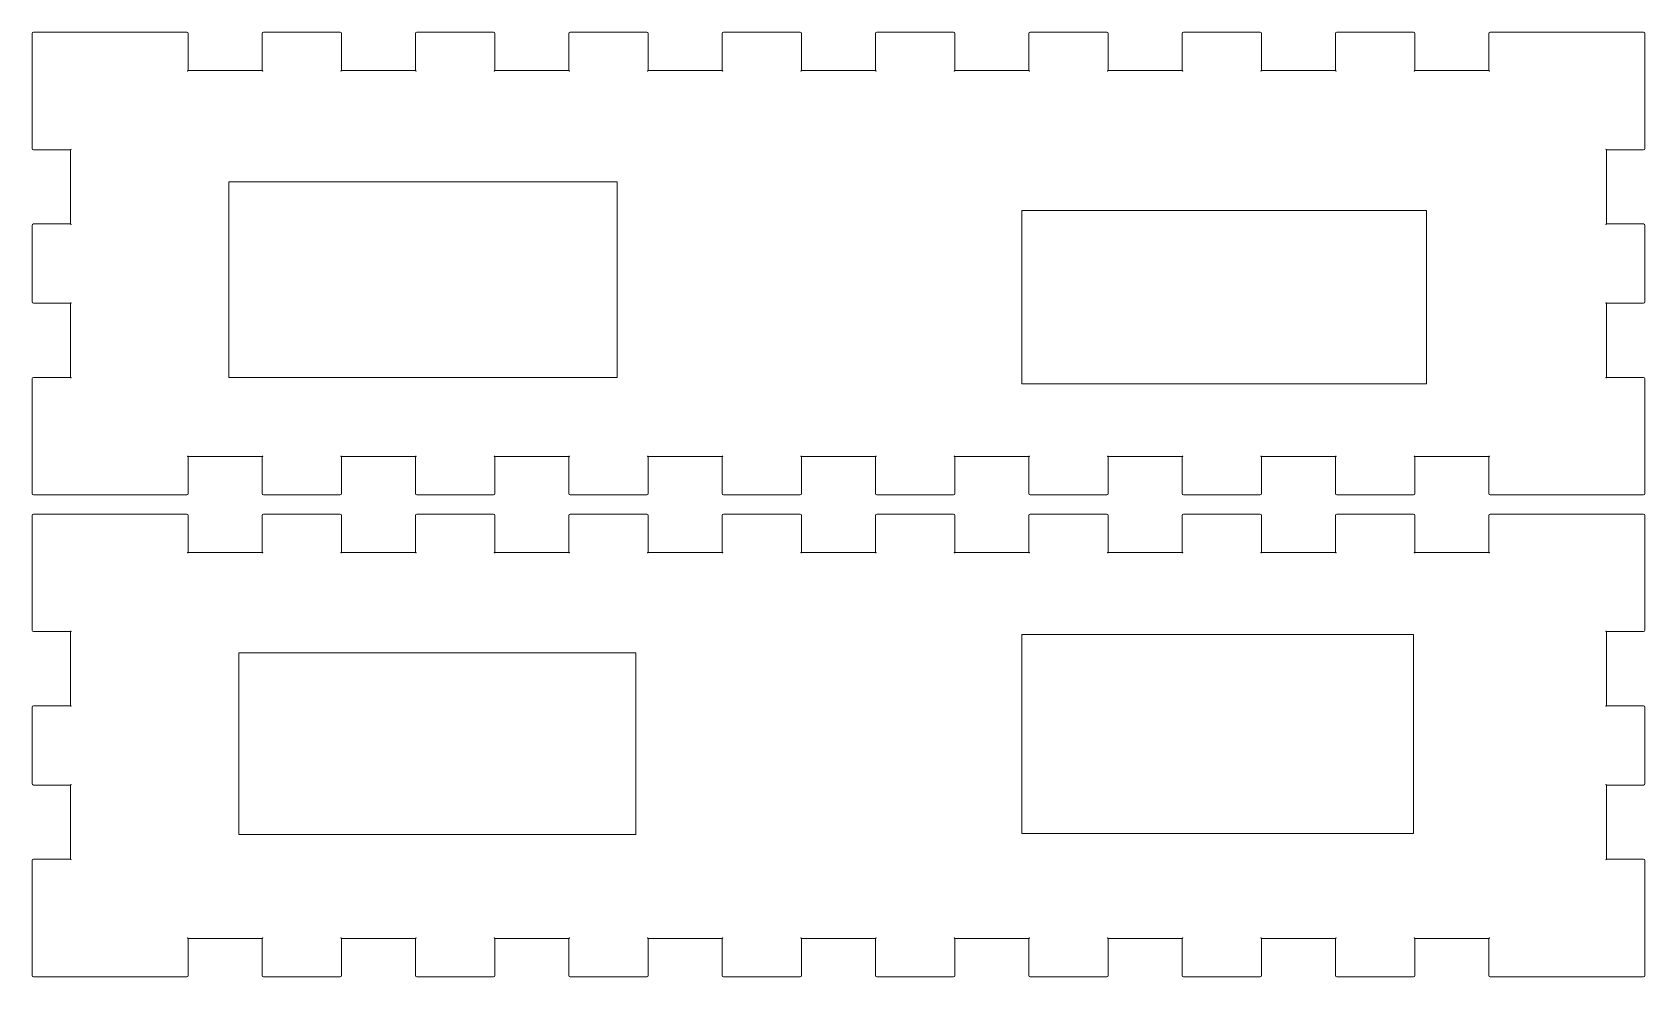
# Model space of a CAD drawing. Header units: millimetres. Extents: x -59 to 195, y -28 to 174.
# Drawn here: x -59.3 to 66.9, y -27.7 to 46.2 of the extents above; entities that cross this region are included whole.
import ezdxf

# ---------------------------------------------------------------- set-up
doc = ezdxf.new("R2010")
doc.units = ezdxf.units.MM
doc.header["$MEASUREMENT"] = 0
doc.layers.add('Layer 1', color=7, linetype='Continuous')

msp = doc.modelspace()

# ---------------------------------------------------------------- linework, layer by layer
at = {"layer": 'Layer 1', "color": 1, "lineweight": 9}
for points in [[(-43.9086, 19.1787), (-13.5282, 19.1787), (-13.5282, 34.4741), (-43.9086, 34.4741), (-43.9086, 19.1787)], [(18.1409, 18.6717), (49.8101, 18.6717), (49.8101, 32.2441), (18.1409, 32.2441), (18.1409, 18.6717)], [(18.1409, -16.5163), (48.8047, -16.5163), (48.8047, -0.9331), (18.1409, -0.9331), (18.1409, -16.5163)], [(-43.146, -16.5889), (-12.061, -16.5889), (-12.061, -2.3687), (-43.146, -2.3687), (-43.146, -16.5889)]]:
    msp.add_lwpolyline(points, close=True, dxfattribs=at)
for points in [[(-56.204, 9.9787), (-56.204, 9.9787), (-47.204, 9.9787), (-47.204, 9.9787), (-47.149, 9.9787), (-47.104, 10.0237), (-47.104, 10.0787), (-47.104, 10.0787), (-47.104, 12.9787), (-47.104, 12.9787), (-47.104, 13.0787), (-47.204, 12.9787), (-47.104, 12.9787), (-47.104, 12.9787), (-41.304, 12.9787), (-41.304, 12.9787), (-41.204, 12.9787), (-41.304, 13.0787), (-41.304, 12.9787), (-41.304, 12.9787), (-41.304, 10.0787), (-41.304, 10.0787), (-41.304, 10.0237), (-41.259, 9.9787), (-41.204, 9.9787), (-41.204, 9.9787), (-35.204, 9.9787), (-35.204, 9.9787), (-35.149, 9.9787), (-35.104, 10.0237), (-35.104, 10.0787), (-35.104, 10.0787), (-35.104, 12.9787), (-35.104, 12.9787), (-35.104, 13.0787), (-35.204, 12.9787), (-35.104, 12.9787), (-35.104, 12.9787), (-29.304, 12.9787), (-29.304, 12.9787), (-29.204, 12.9787), (-29.304, 13.0787), (-29.304, 12.9787), (-29.304, 12.9787), (-29.304, 10.0787), (-29.304, 10.0787), (-29.304, 10.0237), (-29.259, 9.9787), (-29.204, 9.9787), (-29.204, 9.9787), (-23.204, 9.9787), (-23.204, 9.9787), (-23.149, 9.9787), (-23.104, 10.0237), (-23.104, 10.0787), (-23.104, 10.0787), (-23.104, 12.9787), (-23.104, 12.9787), (-23.104, 13.0787), (-23.204, 12.9787), (-23.104, 12.9787), (-23.104, 12.9787), (-17.304, 12.9787), (-17.304, 12.9787), (-17.204, 12.9787), (-17.304, 13.0787), (-17.304, 12.9787), (-17.304, 12.9787), (-17.304, 10.0787), (-17.304, 10.0787), (-17.304, 10.0237), (-17.259, 9.9787), (-17.204, 9.9787), (-17.204, 9.9787), (-11.204, 9.9787), (-11.204, 9.9787), (-11.149, 9.9787), (-11.104, 10.0237), (-11.104, 10.0787), (-11.104, 10.0787), (-11.104, 12.9787), (-11.104, 12.9787), (-11.104, 13.0787), (-11.204, 12.9787), (-11.104, 12.9787), (-11.104, 12.9787), (-5.304, 12.9787), (-5.304, 12.9787), (-5.204, 12.9787), (-5.304, 13.0787), (-5.304, 12.9787), (-5.304, 12.9787), (-5.304, 10.0787), (-5.304, 10.0787), (-5.304, 10.0237), (-5.259, 9.9787), (-5.204, 9.9787), (-5.204, 9.9787), (0.796, 9.9787), (0.796, 9.9787), (0.851, 9.9787), (0.896, 10.0237), (0.896, 10.0787), (0.896, 10.0787), (0.896, 12.9787), (0.896, 12.9787), (0.896, 13.0787), (0.796, 12.9787), (0.896, 12.9787), (0.896, 12.9787), (6.696, 12.9787), (6.696, 12.9787), (6.796, 12.9787), (6.696, 13.0787), (6.696, 12.9787), (6.696, 12.9787), (6.696, 10.0787), (6.696, 10.0787), (6.696, 10.0237), (6.741, 9.9787), (6.796, 9.9787), (6.796, 9.9787), (12.796, 9.9787), (12.796, 9.9787), (12.851, 9.9787), (12.896, 10.0237), (12.896, 10.0787), (12.896, 10.0787), (12.896, 12.9787), (12.896, 12.9787), (12.896, 13.0787), (12.796, 12.9787), (12.896, 12.9787), (12.896, 12.9787), (18.696, 12.9787), (18.696, 12.9787), (18.796, 12.9787), (18.696, 13.0787), (18.696, 12.9787), (18.696, 12.9787), (18.696, 10.0787), (18.696, 10.0787), (18.696, 10.0237), (18.741, 9.9787), (18.796, 9.9787), (18.796, 9.9787), (24.796, 9.9787), (24.796, 9.9787), (24.851, 9.9787), (24.896, 10.0237), (24.896, 10.0787), (24.896, 10.0787), (24.896, 12.9787), (24.896, 12.9787), (24.896, 13.0787), (24.796, 12.9787), (24.896, 12.9787), (24.896, 12.9787), (30.696, 12.9787), (30.696, 12.9787), (30.796, 12.9787), (30.696, 13.0787), (30.696, 12.9787), (30.696, 12.9787), (30.696, 10.0787), (30.696, 10.0787), (30.696, 10.0237), (30.741, 9.9787), (30.796, 9.9787), (30.796, 9.9787), (36.796, 9.9787), (36.796, 9.9787), (36.851, 9.9787), (36.896, 10.0237), (36.896, 10.0787), (36.896, 10.0787), (36.896, 12.9787), (36.896, 12.9787), (36.896, 13.0787), (36.796, 12.9787), (36.896, 12.9787), (36.896, 12.9787), (42.696, 12.9787), (42.696, 12.9787), (42.796, 12.9787), (42.696, 13.0787), (42.696, 12.9787), (42.696, 12.9787), (42.696, 10.0787), (42.696, 10.0787), (42.696, 10.0237), (42.741, 9.9787), (42.796, 9.9787), (42.796, 9.9787), (48.796, 9.9787), (48.796, 9.9787), (48.851, 9.9787), (48.896, 10.0237), (48.896, 10.0787), (48.896, 10.0787), (48.896, 12.9787), (48.896, 12.9787), (48.896, 13.0787), (48.796, 12.9787), (48.896, 12.9787), (48.896, 12.9787), (54.696, 12.9787), (54.696, 12.9787), (54.796, 12.9787), (54.696, 13.0787), (54.696, 12.9787), (54.696, 12.9787), (54.696, 10.0787), (54.696, 10.0787), (54.696, 10.0237), (54.741, 9.9787), (54.796, 9.9787), (54.796, 9.9787), (63.796, 9.9787), (63.796, 9.9787), (63.796, 9.9787), (66.796, 9.9787), (66.796, 9.9787), (66.851, 9.9787), (66.896, 10.0237), (66.896, 10.0787), (66.896, 10.0787), (66.896, 13.0787), (66.896, 13.0787), (66.896, 13.0787), (66.896, 19.0787), (66.896, 19.0787), (66.896, 19.1337), (66.851, 19.1787), (66.796, 19.1787), (66.796, 19.1787), (63.896, 19.1787), (63.896, 19.1787), (63.796, 19.1787), (63.896, 19.0787), (63.896, 19.1787), (63.896, 19.1787), (63.896, 24.9787), (63.896, 24.9787), (63.896, 25.0787), (63.796, 24.9787), (63.896, 24.9787), (63.896, 24.9787), (66.796, 24.9787), (66.796, 24.9787), (66.851, 24.9787), (66.896, 25.0237), (66.896, 25.0787), (66.896, 25.0787), (66.896, 31.0787), (66.896, 31.0787), (66.896, 31.1337), (66.851, 31.1787), (66.796, 31.1787), (66.796, 31.1787), (63.896, 31.1787), (63.896, 31.1787), (63.796, 31.1787), (63.896, 31.0787), (63.896, 31.1787), (63.896, 31.1787), (63.896, 36.9787), (63.896, 36.9787), (63.896, 37.0787), (63.796, 36.9787), (63.896, 36.9787), (63.896, 36.9787), (66.796, 36.9787), (66.796, 36.9787), (66.851, 36.9787), (66.896, 37.0237), (66.896, 37.0787), (66.896, 37.0787), (66.896, 43.0787), (66.896, 43.0787), (66.896, 43.0787), (66.896, 46.0787), (66.896, 46.0787), (66.896, 46.1337), (66.851, 46.1787), (66.796, 46.1787), (66.796, 46.1787), (63.796, 46.1787), (63.796, 46.1787), (63.796, 46.1787), (54.796, 46.1787), (54.796, 46.1787), (54.741, 46.1787), (54.696, 46.1337), (54.696, 46.0787), (54.696, 46.0787), (54.696, 43.1787), (54.696, 43.1787), (54.696, 43.0787), (54.796, 43.1787), (54.696, 43.1787), (54.696, 43.1787), (48.896, 43.1787), (48.896, 43.1787), (48.796, 43.1787), (48.896, 43.0787), (48.896, 43.1787), (48.896, 43.1787), (48.896, 46.0787), (48.896, 46.0787), (48.896, 46.1337), (48.851, 46.1787), (48.796, 46.1787), (48.796, 46.1787), (42.796, 46.1787), (42.796, 46.1787), (42.741, 46.1787), (42.696, 46.1337), (42.696, 46.0787), (42.696, 46.0787), (42.696, 43.1787), (42.696, 43.1787), (42.696, 43.0787), (42.796, 43.1787), (42.696, 43.1787), (42.696, 43.1787), (36.896, 43.1787), (36.896, 43.1787), (36.796, 43.1787), (36.896, 43.0787), (36.896, 43.1787), (36.896, 43.1787), (36.896, 46.0787), (36.896, 46.0787), (36.896, 46.1337), (36.851, 46.1787), (36.796, 46.1787), (36.796, 46.1787), (30.796, 46.1787), (30.796, 46.1787), (30.741, 46.1787), (30.696, 46.1337), (30.696, 46.0787), (30.696, 46.0787), (30.696, 43.1787), (30.696, 43.1787), (30.696, 43.0787), (30.796, 43.1787), (30.696, 43.1787), (30.696, 43.1787), (24.896, 43.1787), (24.896, 43.1787), (24.796, 43.1787), (24.896, 43.0787), (24.896, 43.1787), (24.896, 43.1787), (24.896, 46.0787), (24.896, 46.0787), (24.896, 46.1337), (24.851, 46.1787), (24.796, 46.1787), (24.796, 46.1787), (18.796, 46.1787), (18.796, 46.1787), (18.741, 46.1787), (18.696, 46.1337), (18.696, 46.0787), (18.696, 46.0787), (18.696, 43.1787), (18.696, 43.1787), (18.696, 43.0787), (18.796, 43.1787), (18.696, 43.1787), (18.696, 43.1787), (12.896, 43.1787), (12.896, 43.1787), (12.796, 43.1787), (12.896, 43.0787), (12.896, 43.1787), (12.896, 43.1787), (12.896, 46.0787), (12.896, 46.0787), (12.896, 46.1337), (12.851, 46.1787), (12.796, 46.1787), (12.796, 46.1787), (6.796, 46.1787), (6.796, 46.1787), (6.741, 46.1787), (6.696, 46.1337), (6.696, 46.0787), (6.696, 46.0787), (6.696, 43.1787), (6.696, 43.1787), (6.696, 43.0787), (6.796, 43.1787), (6.696, 43.1787), (6.696, 43.1787), (0.896, 43.1787), (0.896, 43.1787), (0.796, 43.1787), (0.896, 43.0787), (0.896, 43.1787), (0.896, 43.1787), (0.896, 46.0787), (0.896, 46.0787), (0.896, 46.1337), (0.851, 46.1787), (0.796, 46.1787), (0.796, 46.1787), (-5.204, 46.1787), (-5.204, 46.1787), (-5.259, 46.1787), (-5.304, 46.1337), (-5.304, 46.0787), (-5.304, 46.0787), (-5.304, 43.1787), (-5.304, 43.1787), (-5.304, 43.0787), (-5.204, 43.1787), (-5.304, 43.1787), (-5.304, 43.1787), (-11.104, 43.1787), (-11.104, 43.1787), (-11.204, 43.1787), (-11.104, 43.0787), (-11.104, 43.1787), (-11.104, 43.1787), (-11.104, 46.0787), (-11.104, 46.0787), (-11.104, 46.1337), (-11.149, 46.1787), (-11.204, 46.1787), (-11.204, 46.1787), (-17.204, 46.1787), (-17.204, 46.1787), (-17.259, 46.1787), (-17.304, 46.1337), (-17.304, 46.0787), (-17.304, 46.0787), (-17.304, 43.1787), (-17.304, 43.1787), (-17.304, 43.0787), (-17.204, 43.1787), (-17.304, 43.1787), (-17.304, 43.1787), (-23.104, 43.1787), (-23.104, 43.1787), (-23.204, 43.1787), (-23.104, 43.0787), (-23.104, 43.1787), (-23.104, 43.1787), (-23.104, 46.0787), (-23.104, 46.0787), (-23.104, 46.1337), (-23.149, 46.1787), (-23.204, 46.1787), (-23.204, 46.1787), (-29.204, 46.1787), (-29.204, 46.1787), (-29.259, 46.1787), (-29.304, 46.1337), (-29.304, 46.0787), (-29.304, 46.0787), (-29.304, 43.1787), (-29.304, 43.1787), (-29.304, 43.0787), (-29.204, 43.1787), (-29.304, 43.1787), (-29.304, 43.1787), (-35.104, 43.1787), (-35.104, 43.1787), (-35.204, 43.1787), (-35.104, 43.0787), (-35.104, 43.1787), (-35.104, 43.1787), (-35.104, 46.0787), (-35.104, 46.0787), (-35.104, 46.1337), (-35.149, 46.1787), (-35.204, 46.1787), (-35.204, 46.1787), (-41.204, 46.1787), (-41.204, 46.1787), (-41.259, 46.1787), (-41.304, 46.1337), (-41.304, 46.0787), (-41.304, 46.0787), (-41.304, 43.1787), (-41.304, 43.1787), (-41.304, 43.0787), (-41.204, 43.1787), (-41.304, 43.1787), (-41.304, 43.1787), (-47.104, 43.1787), (-47.104, 43.1787), (-47.204, 43.1787), (-47.104, 43.0787), (-47.104, 43.1787), (-47.104, 43.1787), (-47.104, 46.0787), (-47.104, 46.0787), (-47.104, 46.1337), (-47.149, 46.1787), (-47.204, 46.1787), (-47.204, 46.1787), (-56.204, 46.1787), (-56.204, 46.1787), (-56.204, 46.1787), (-59.204, 46.1787), (-59.204, 46.1787), (-59.259, 46.1787), (-59.304, 46.1337), (-59.304, 46.0787), (-59.304, 46.0787), (-59.304, 43.0787), (-59.304, 43.0787), (-59.304, 43.0787), (-59.304, 37.0787), (-59.304, 37.0787), (-59.304, 37.0237), (-59.259, 36.9787), (-59.204, 36.9787), (-59.204, 36.9787), (-56.304, 36.9787), (-56.304, 36.9787), (-56.204, 36.9787), (-56.304, 37.0787), (-56.304, 36.9787), (-56.304, 36.9787), (-56.304, 31.1787), (-56.304, 31.1787), (-56.304, 31.0787), (-56.204, 31.1787), (-56.304, 31.1787), (-56.304, 31.1787), (-59.204, 31.1787), (-59.204, 31.1787), (-59.259, 31.1787), (-59.304, 31.1337), (-59.304, 31.0787), (-59.304, 31.0787), (-59.304, 25.0787), (-59.304, 25.0787), (-59.304, 25.0237), (-59.259, 24.9787), (-59.204, 24.9787), (-59.204, 24.9787), (-56.304, 24.9787), (-56.304, 24.9787), (-56.204, 24.9787), (-56.304, 25.0787), (-56.304, 24.9787), (-56.304, 24.9787), (-56.304, 19.1787), (-56.304, 19.1787), (-56.304, 19.0787), (-56.204, 19.1787), (-56.304, 19.1787), (-56.304, 19.1787), (-59.204, 19.1787), (-59.204, 19.1787), (-59.259, 19.1787), (-59.304, 19.1337), (-59.304, 19.0787), (-59.304, 19.0787), (-59.304, 13.0787), (-59.304, 13.0787), (-59.304, 13.0787), (-59.304, 10.0787), (-59.304, 10.0787), (-59.304, 10.0237), (-59.259, 9.9787), (-59.204, 9.9787), (-59.204, 9.9787), (-56.204, 9.9787), (-56.204, 9.9787)], [(-56.204, -27.7213), (-56.204, -27.7213), (-47.204, -27.7213), (-47.204, -27.7213), (-47.149, -27.7213), (-47.104, -27.6763), (-47.104, -27.6213), (-47.104, -27.6213), (-47.104, -24.7213), (-47.104, -24.7213), (-47.104, -24.6213), (-47.204, -24.7213), (-47.104, -24.7213), (-47.104, -24.7213), (-41.304, -24.7213), (-41.304, -24.7213), (-41.204, -24.7213), (-41.304, -24.6213), (-41.304, -24.7213), (-41.304, -24.7213), (-41.304, -27.6213), (-41.304, -27.6213), (-41.304, -27.6763), (-41.259, -27.7213), (-41.204, -27.7213), (-41.204, -27.7213), (-35.204, -27.7213), (-35.204, -27.7213), (-35.149, -27.7213), (-35.104, -27.6763), (-35.104, -27.6213), (-35.104, -27.6213), (-35.104, -24.7213), (-35.104, -24.7213), (-35.104, -24.6213), (-35.204, -24.7213), (-35.104, -24.7213), (-35.104, -24.7213), (-29.304, -24.7213), (-29.304, -24.7213), (-29.204, -24.7213), (-29.304, -24.6213), (-29.304, -24.7213), (-29.304, -24.7213), (-29.304, -27.6213), (-29.304, -27.6213), (-29.304, -27.6763), (-29.259, -27.7213), (-29.204, -27.7213), (-29.204, -27.7213), (-23.204, -27.7213), (-23.204, -27.7213), (-23.149, -27.7213), (-23.104, -27.6763), (-23.104, -27.6213), (-23.104, -27.6213), (-23.104, -24.7213), (-23.104, -24.7213), (-23.104, -24.6213), (-23.204, -24.7213), (-23.104, -24.7213), (-23.104, -24.7213), (-17.304, -24.7213), (-17.304, -24.7213), (-17.204, -24.7213), (-17.304, -24.6213), (-17.304, -24.7213), (-17.304, -24.7213), (-17.304, -27.6213), (-17.304, -27.6213), (-17.304, -27.6763), (-17.259, -27.7213), (-17.204, -27.7213), (-17.204, -27.7213), (-11.204, -27.7213), (-11.204, -27.7213), (-11.149, -27.7213), (-11.104, -27.6763), (-11.104, -27.6213), (-11.104, -27.6213), (-11.104, -24.7213), (-11.104, -24.7213), (-11.104, -24.6213), (-11.204, -24.7213), (-11.104, -24.7213), (-11.104, -24.7213), (-5.304, -24.7213), (-5.304, -24.7213), (-5.204, -24.7213), (-5.304, -24.6213), (-5.304, -24.7213), (-5.304, -24.7213), (-5.304, -27.6213), (-5.304, -27.6213), (-5.304, -27.6763), (-5.259, -27.7213), (-5.204, -27.7213), (-5.204, -27.7213), (0.796, -27.7213), (0.796, -27.7213), (0.851, -27.7213), (0.896, -27.6763), (0.896, -27.6213), (0.896, -27.6213), (0.896, -24.7213), (0.896, -24.7213), (0.896, -24.6213), (0.796, -24.7213), (0.896, -24.7213), (0.896, -24.7213), (6.696, -24.7213), (6.696, -24.7213), (6.796, -24.7213), (6.696, -24.6213), (6.696, -24.7213), (6.696, -24.7213), (6.696, -27.6213), (6.696, -27.6213), (6.696, -27.6763), (6.741, -27.7213), (6.796, -27.7213), (6.796, -27.7213), (12.796, -27.7213), (12.796, -27.7213), (12.851, -27.7213), (12.896, -27.6763), (12.896, -27.6213), (12.896, -27.6213), (12.896, -24.7213), (12.896, -24.7213), (12.896, -24.6213), (12.796, -24.7213), (12.896, -24.7213), (12.896, -24.7213), (18.696, -24.7213), (18.696, -24.7213), (18.796, -24.7213), (18.696, -24.6213), (18.696, -24.7213), (18.696, -24.7213), (18.696, -27.6213), (18.696, -27.6213), (18.696, -27.6763), (18.741, -27.7213), (18.796, -27.7213), (18.796, -27.7213), (24.796, -27.7213), (24.796, -27.7213), (24.851, -27.7213), (24.896, -27.6763), (24.896, -27.6213), (24.896, -27.6213), (24.896, -24.7213), (24.896, -24.7213), (24.896, -24.6213), (24.796, -24.7213), (24.896, -24.7213), (24.896, -24.7213), (30.696, -24.7213), (30.696, -24.7213), (30.796, -24.7213), (30.696, -24.6213), (30.696, -24.7213), (30.696, -24.7213), (30.696, -27.6213), (30.696, -27.6213), (30.696, -27.6763), (30.741, -27.7213), (30.796, -27.7213), (30.796, -27.7213), (36.796, -27.7213), (36.796, -27.7213), (36.851, -27.7213), (36.896, -27.6763), (36.896, -27.6213), (36.896, -27.6213), (36.896, -24.7213), (36.896, -24.7213), (36.896, -24.6213), (36.796, -24.7213), (36.896, -24.7213), (36.896, -24.7213), (42.696, -24.7213), (42.696, -24.7213), (42.796, -24.7213), (42.696, -24.6213), (42.696, -24.7213), (42.696, -24.7213), (42.696, -27.6213), (42.696, -27.6213), (42.696, -27.6763), (42.741, -27.7213), (42.796, -27.7213), (42.796, -27.7213), (48.796, -27.7213), (48.796, -27.7213), (48.851, -27.7213), (48.896, -27.6763), (48.896, -27.6213), (48.896, -27.6213), (48.896, -24.7213), (48.896, -24.7213), (48.896, -24.6213), (48.796, -24.7213), (48.896, -24.7213), (48.896, -24.7213), (54.696, -24.7213), (54.696, -24.7213), (54.796, -24.7213), (54.696, -24.6213), (54.696, -24.7213), (54.696, -24.7213), (54.696, -27.6213), (54.696, -27.6213), (54.696, -27.6763), (54.741, -27.7213), (54.796, -27.7213), (54.796, -27.7213), (63.796, -27.7213), (63.796, -27.7213), (63.796, -27.7213), (66.796, -27.7213), (66.796, -27.7213), (66.851, -27.7213), (66.896, -27.6763), (66.896, -27.6213), (66.896, -27.6213), (66.896, -24.6213), (66.896, -24.6213), (66.896, -24.6213), (66.896, -18.6213), (66.896, -18.6213), (66.896, -18.5663), (66.851, -18.5213), (66.796, -18.5213), (66.796, -18.5213), (63.896, -18.5213), (63.896, -18.5213), (63.796, -18.5213), (63.896, -18.6213), (63.896, -18.5213), (63.896, -18.5213), (63.896, -12.7213), (63.896, -12.7213), (63.896, -12.6213), (63.796, -12.7213), (63.896, -12.7213), (63.896, -12.7213), (66.796, -12.7213), (66.796, -12.7213), (66.851, -12.7213), (66.896, -12.6763), (66.896, -12.6213), (66.896, -12.6213), (66.896, -6.6213), (66.896, -6.6213), (66.896, -6.5663), (66.851, -6.5213), (66.796, -6.5213), (66.796, -6.5213), (63.896, -6.5213), (63.896, -6.5213), (63.796, -6.5213), (63.896, -6.6213), (63.896, -6.5213), (63.896, -6.5213), (63.896, -0.7213), (63.896, -0.7213), (63.896, -0.6213), (63.796, -0.7213), (63.896, -0.7213), (63.896, -0.7213), (66.796, -0.7213), (66.796, -0.7213), (66.851, -0.7213), (66.896, -0.6763), (66.896, -0.6213), (66.896, -0.6213), (66.896, 5.3787), (66.896, 5.3787), (66.896, 5.3787), (66.896, 8.3787), (66.896, 8.3787), (66.896, 8.4337), (66.851, 8.4787), (66.796, 8.4787), (66.796, 8.4787), (63.796, 8.4787), (63.796, 8.4787), (63.796, 8.4787), (54.796, 8.4787), (54.796, 8.4787), (54.741, 8.4787), (54.696, 8.4337), (54.696, 8.3787), (54.696, 8.3787), (54.696, 5.4787), (54.696, 5.4787), (54.696, 5.3787), (54.796, 5.4787), (54.696, 5.4787), (54.696, 5.4787), (48.896, 5.4787), (48.896, 5.4787), (48.796, 5.4787), (48.896, 5.3787), (48.896, 5.4787), (48.896, 5.4787), (48.896, 8.3787), (48.896, 8.3787), (48.896, 8.4337), (48.851, 8.4787), (48.796, 8.4787), (48.796, 8.4787), (42.796, 8.4787), (42.796, 8.4787), (42.741, 8.4787), (42.696, 8.4337), (42.696, 8.3787), (42.696, 8.3787), (42.696, 5.4787), (42.696, 5.4787), (42.696, 5.3787), (42.796, 5.4787), (42.696, 5.4787), (42.696, 5.4787), (36.896, 5.4787), (36.896, 5.4787), (36.796, 5.4787), (36.896, 5.3787), (36.896, 5.4787), (36.896, 5.4787), (36.896, 8.3787), (36.896, 8.3787), (36.896, 8.4337), (36.851, 8.4787), (36.796, 8.4787), (36.796, 8.4787), (30.796, 8.4787), (30.796, 8.4787), (30.741, 8.4787), (30.696, 8.4337), (30.696, 8.3787), (30.696, 8.3787), (30.696, 5.4787), (30.696, 5.4787), (30.696, 5.3787), (30.796, 5.4787), (30.696, 5.4787), (30.696, 5.4787), (24.896, 5.4787), (24.896, 5.4787), (24.796, 5.4787), (24.896, 5.3787), (24.896, 5.4787), (24.896, 5.4787), (24.896, 8.3787), (24.896, 8.3787), (24.896, 8.4337), (24.851, 8.4787), (24.796, 8.4787), (24.796, 8.4787), (18.796, 8.4787), (18.796, 8.4787), (18.741, 8.4787), (18.696, 8.4337), (18.696, 8.3787), (18.696, 8.3787), (18.696, 5.4787), (18.696, 5.4787), (18.696, 5.3787), (18.796, 5.4787), (18.696, 5.4787), (18.696, 5.4787), (12.896, 5.4787), (12.896, 5.4787), (12.796, 5.4787), (12.896, 5.3787), (12.896, 5.4787), (12.896, 5.4787), (12.896, 8.3787), (12.896, 8.3787), (12.896, 8.4337), (12.851, 8.4787), (12.796, 8.4787), (12.796, 8.4787), (6.796, 8.4787), (6.796, 8.4787), (6.741, 8.4787), (6.696, 8.4337), (6.696, 8.3787), (6.696, 8.3787), (6.696, 5.4787), (6.696, 5.4787), (6.696, 5.3787), (6.796, 5.4787), (6.696, 5.4787), (6.696, 5.4787), (0.896, 5.4787), (0.896, 5.4787), (0.796, 5.4787), (0.896, 5.3787), (0.896, 5.4787), (0.896, 5.4787), (0.896, 8.3787), (0.896, 8.3787), (0.896, 8.4337), (0.851, 8.4787), (0.796, 8.4787), (0.796, 8.4787), (-5.204, 8.4787), (-5.204, 8.4787), (-5.259, 8.4787), (-5.304, 8.4337), (-5.304, 8.3787), (-5.304, 8.3787), (-5.304, 5.4787), (-5.304, 5.4787), (-5.304, 5.3787), (-5.204, 5.4787), (-5.304, 5.4787), (-5.304, 5.4787), (-11.104, 5.4787), (-11.104, 5.4787), (-11.204, 5.4787), (-11.104, 5.3787), (-11.104, 5.4787), (-11.104, 5.4787), (-11.104, 8.3787), (-11.104, 8.3787), (-11.104, 8.4337), (-11.149, 8.4787), (-11.204, 8.4787), (-11.204, 8.4787), (-17.204, 8.4787), (-17.204, 8.4787), (-17.259, 8.4787), (-17.304, 8.4337), (-17.304, 8.3787), (-17.304, 8.3787), (-17.304, 5.4787), (-17.304, 5.4787), (-17.304, 5.3787), (-17.204, 5.4787), (-17.304, 5.4787), (-17.304, 5.4787), (-23.104, 5.4787), (-23.104, 5.4787), (-23.204, 5.4787), (-23.104, 5.3787), (-23.104, 5.4787), (-23.104, 5.4787), (-23.104, 8.3787), (-23.104, 8.3787), (-23.104, 8.4337), (-23.149, 8.4787), (-23.204, 8.4787), (-23.204, 8.4787), (-29.204, 8.4787), (-29.204, 8.4787), (-29.259, 8.4787), (-29.304, 8.4337), (-29.304, 8.3787), (-29.304, 8.3787), (-29.304, 5.4787), (-29.304, 5.4787), (-29.304, 5.3787), (-29.204, 5.4787), (-29.304, 5.4787), (-29.304, 5.4787), (-35.104, 5.4787), (-35.104, 5.4787), (-35.204, 5.4787), (-35.104, 5.3787), (-35.104, 5.4787), (-35.104, 5.4787), (-35.104, 8.3787), (-35.104, 8.3787), (-35.104, 8.4337), (-35.149, 8.4787), (-35.204, 8.4787), (-35.204, 8.4787), (-41.204, 8.4787), (-41.204, 8.4787), (-41.259, 8.4787), (-41.304, 8.4337), (-41.304, 8.3787), (-41.304, 8.3787), (-41.304, 5.4787), (-41.304, 5.4787), (-41.304, 5.3787), (-41.204, 5.4787), (-41.304, 5.4787), (-41.304, 5.4787), (-47.104, 5.4787), (-47.104, 5.4787), (-47.204, 5.4787), (-47.104, 5.3787), (-47.104, 5.4787), (-47.104, 5.4787), (-47.104, 8.3787), (-47.104, 8.3787), (-47.104, 8.4337), (-47.149, 8.4787), (-47.204, 8.4787), (-47.204, 8.4787), (-56.204, 8.4787), (-56.204, 8.4787), (-56.204, 8.4787), (-59.204, 8.4787), (-59.204, 8.4787), (-59.259, 8.4787), (-59.304, 8.4337), (-59.304, 8.3787), (-59.304, 8.3787), (-59.304, 5.3787), (-59.304, 5.3787), (-59.304, 5.3787), (-59.304, -0.6213), (-59.304, -0.6213), (-59.304, -0.6763), (-59.259, -0.7213), (-59.204, -0.7213), (-59.204, -0.7213), (-56.304, -0.7213), (-56.304, -0.7213), (-56.204, -0.7213), (-56.304, -0.6213), (-56.304, -0.7213), (-56.304, -0.7213), (-56.304, -6.5213), (-56.304, -6.5213), (-56.304, -6.6213), (-56.204, -6.5213), (-56.304, -6.5213), (-56.304, -6.5213), (-59.204, -6.5213), (-59.204, -6.5213), (-59.259, -6.5213), (-59.304, -6.5663), (-59.304, -6.6213), (-59.304, -6.6213), (-59.304, -12.6213), (-59.304, -12.6213), (-59.304, -12.6763), (-59.259, -12.7213), (-59.204, -12.7213), (-59.204, -12.7213), (-56.304, -12.7213), (-56.304, -12.7213), (-56.204, -12.7213), (-56.304, -12.6213), (-56.304, -12.7213), (-56.304, -12.7213), (-56.304, -18.5213), (-56.304, -18.5213), (-56.304, -18.6213), (-56.204, -18.5213), (-56.304, -18.5213), (-56.304, -18.5213), (-59.204, -18.5213), (-59.204, -18.5213), (-59.259, -18.5213), (-59.304, -18.5663), (-59.304, -18.6213), (-59.304, -18.6213), (-59.304, -24.6213), (-59.304, -24.6213), (-59.304, -24.6213), (-59.304, -27.6213), (-59.304, -27.6213), (-59.304, -27.6763), (-59.259, -27.7213), (-59.204, -27.7213), (-59.204, -27.7213), (-56.204, -27.7213), (-56.204, -27.7213)]]:
    msp.add_open_spline(points, degree=3, knots=[0, 0, 0, 0, 0.00520833, 0.00520833, 0.00520833, 0.01041667, 0.01041667, 0.01041667, 0.015625, 0.015625, 0.015625, 0.02083333, 0.02083333, 0.02083333, 0.02604167, 0.02604167, 0.02604167, 0.03125, 0.03125, 0.03125, 0.03645833, 0.03645833, 0.03645833, 0.04166667, 0.04166667, 0.04166667, 0.046875, 0.046875, 0.046875, 0.05208333, 0.05208333, 0.05208333, 0.05729167, 0.05729167, 0.05729167, 0.0625, 0.0625, 0.0625, 0.06770833, 0.06770833, 0.06770833, 0.07291667, 0.07291667, 0.07291667, 0.078125, 0.078125, 0.078125, 0.08333333, 0.08333333, 0.08333333, 0.08854167, 0.08854167, 0.08854167, 0.09375, 0.09375, 0.09375, 0.09895833, 0.09895833, 0.09895833, 0.10416667, 0.10416667, 0.10416667, 0.109375, 0.109375, 0.109375, 0.11458333, 0.11458333, 0.11458333, 0.11979167, 0.11979167, 0.11979167, 0.125, 0.125, 0.125, 0.13020833, 0.13020833, 0.13020833, 0.13541667, 0.13541667, 0.13541667, 0.140625, 0.140625, 0.140625, 0.14583333, 0.14583333, 0.14583333, 0.15104167, 0.15104167, 0.15104167, 0.15625, 0.15625, 0.15625, 0.16145833, 0.16145833, 0.16145833, 0.16666667, 0.16666667, 0.16666667, 0.171875, 0.171875, 0.171875, 0.17708333, 0.17708333, 0.17708333, 0.18229167, 0.18229167, 0.18229167, 0.1875, 0.1875, 0.1875, 0.19270833, 0.19270833, 0.19270833, 0.19791667, 0.19791667, 0.19791667, 0.203125, 0.203125, 0.203125, 0.20833333, 0.20833333, 0.20833333, 0.21354167, 0.21354167, 0.21354167, 0.21875, 0.21875, 0.21875, 0.22395833, 0.22395833, 0.22395833, 0.22916667, 0.22916667, 0.22916667, 0.234375, 0.234375, 0.234375, 0.23958333, 0.23958333, 0.23958333, 0.24479167, 0.24479167, 0.24479167, 0.25, 0.25, 0.25, 0.25520833, 0.25520833, 0.25520833, 0.26041667, 0.26041667, 0.26041667, 0.265625, 0.265625, 0.265625, 0.27083333, 0.27083333, 0.27083333, 0.27604167, 0.27604167, 0.27604167, 0.28125, 0.28125, 0.28125, 0.28645833, 0.28645833, 0.28645833, 0.29166667, 0.29166667, 0.29166667, 0.296875, 0.296875, 0.296875, 0.30208333, 0.30208333, 0.30208333, 0.30729167, 0.30729167, 0.30729167, 0.3125, 0.3125, 0.3125, 0.31770833, 0.31770833, 0.31770833, 0.32291667, 0.32291667, 0.32291667, 0.328125, 0.328125, 0.328125, 0.33333333, 0.33333333, 0.33333333, 0.33854167, 0.33854167, 0.33854167, 0.34375, 0.34375, 0.34375, 0.34895833, 0.34895833, 0.34895833, 0.35416667, 0.35416667, 0.35416667, 0.359375, 0.359375, 0.359375, 0.36458333, 0.36458333, 0.36458333, 0.36979167, 0.36979167, 0.36979167, 0.375, 0.375, 0.375, 0.38020833, 0.38020833, 0.38020833, 0.38541667, 0.38541667, 0.38541667, 0.390625, 0.390625, 0.390625, 0.39583333, 0.39583333, 0.39583333, 0.40104167, 0.40104167, 0.40104167, 0.40625, 0.40625, 0.40625, 0.41145833, 0.41145833, 0.41145833, 0.41666667, 0.41666667, 0.41666667, 0.421875, 0.421875, 0.421875, 0.42708333, 0.42708333, 0.42708333, 0.43229167, 0.43229167, 0.43229167, 0.4375, 0.4375, 0.4375, 0.44270833, 0.44270833, 0.44270833, 0.44791667, 0.44791667, 0.44791667, 0.453125, 0.453125, 0.453125, 0.45833333, 0.45833333, 0.45833333, 0.46354167, 0.46354167, 0.46354167, 0.46875, 0.46875, 0.46875, 0.47395833, 0.47395833, 0.47395833, 0.47916667, 0.47916667, 0.47916667, 0.484375, 0.484375, 0.484375, 0.48958333, 0.48958333, 0.48958333, 0.49479167, 0.49479167, 0.49479167, 0.5, 0.5, 0.5, 0.50520833, 0.50520833, 0.50520833, 0.51041667, 0.51041667, 0.51041667, 0.515625, 0.515625, 0.515625, 0.52083333, 0.52083333, 0.52083333, 0.52604167, 0.52604167, 0.52604167, 0.53125, 0.53125, 0.53125, 0.53645833, 0.53645833, 0.53645833, 0.54166667, 0.54166667, 0.54166667, 0.546875, 0.546875, 0.546875, 0.55208333, 0.55208333, 0.55208333, 0.55729167, 0.55729167, 0.55729167, 0.5625, 0.5625, 0.5625, 0.56770833, 0.56770833, 0.56770833, 0.57291667, 0.57291667, 0.57291667, 0.578125, 0.578125, 0.578125, 0.58333333, 0.58333333, 0.58333333, 0.58854167, 0.58854167, 0.58854167, 0.59375, 0.59375, 0.59375, 0.59895833, 0.59895833, 0.59895833, 0.60416667, 0.60416667, 0.60416667, 0.609375, 0.609375, 0.609375, 0.61458333, 0.61458333, 0.61458333, 0.61979167, 0.61979167, 0.61979167, 0.625, 0.625, 0.625, 0.63020833, 0.63020833, 0.63020833, 0.63541667, 0.63541667, 0.63541667, 0.640625, 0.640625, 0.640625, 0.64583333, 0.64583333, 0.64583333, 0.65104167, 0.65104167, 0.65104167, 0.65625, 0.65625, 0.65625, 0.66145833, 0.66145833, 0.66145833, 0.66666667, 0.66666667, 0.66666667, 0.671875, 0.671875, 0.671875, 0.67708333, 0.67708333, 0.67708333, 0.68229167, 0.68229167, 0.68229167, 0.6875, 0.6875, 0.6875, 0.69270833, 0.69270833, 0.69270833, 0.69791667, 0.69791667, 0.69791667, 0.703125, 0.703125, 0.703125, 0.70833333, 0.70833333, 0.70833333, 0.71354167, 0.71354167, 0.71354167, 0.71875, 0.71875, 0.71875, 0.72395833, 0.72395833, 0.72395833, 0.72916667, 0.72916667, 0.72916667, 0.734375, 0.734375, 0.734375, 0.73958333, 0.73958333, 0.73958333, 0.74479167, 0.74479167, 0.74479167, 0.75, 0.75, 0.75, 0.75520833, 0.75520833, 0.75520833, 0.76041667, 0.76041667, 0.76041667, 0.765625, 0.765625, 0.765625, 0.77083333, 0.77083333, 0.77083333, 0.77604167, 0.77604167, 0.77604167, 0.78125, 0.78125, 0.78125, 0.78645833, 0.78645833, 0.78645833, 0.79166667, 0.79166667, 0.79166667, 0.796875, 0.796875, 0.796875, 0.80208333, 0.80208333, 0.80208333, 0.80729167, 0.80729167, 0.80729167, 0.8125, 0.8125, 0.8125, 0.81770833, 0.81770833, 0.81770833, 0.82291667, 0.82291667, 0.82291667, 0.828125, 0.828125, 0.828125, 0.83333333, 0.83333333, 0.83333333, 0.83854167, 0.83854167, 0.83854167, 0.84375, 0.84375, 0.84375, 0.84895833, 0.84895833, 0.84895833, 0.85416667, 0.85416667, 0.85416667, 0.859375, 0.859375, 0.859375, 0.86458333, 0.86458333, 0.86458333, 0.86979167, 0.86979167, 0.86979167, 0.875, 0.875, 0.875, 0.88020833, 0.88020833, 0.88020833, 0.88541667, 0.88541667, 0.88541667, 0.890625, 0.890625, 0.890625, 0.89583333, 0.89583333, 0.89583333, 0.90104167, 0.90104167, 0.90104167, 0.90625, 0.90625, 0.90625, 0.91145833, 0.91145833, 0.91145833, 0.91666667, 0.91666667, 0.91666667, 0.921875, 0.921875, 0.921875, 0.92708333, 0.92708333, 0.92708333, 0.93229167, 0.93229167, 0.93229167, 0.9375, 0.9375, 0.9375, 0.94270833, 0.94270833, 0.94270833, 0.94791667, 0.94791667, 0.94791667, 0.953125, 0.953125, 0.953125, 0.95833333, 0.95833333, 0.95833333, 0.96354167, 0.96354167, 0.96354167, 0.96875, 0.96875, 0.96875, 0.97395833, 0.97395833, 0.97395833, 0.97916667, 0.97916667, 0.97916667, 0.984375, 0.984375, 0.984375, 0.98958333, 0.98958333, 0.98958333, 0.99479167, 0.99479167, 0.99479167, 1, 1, 1, 1], dxfattribs=at)

doc.saveas('drawing.dxf')
